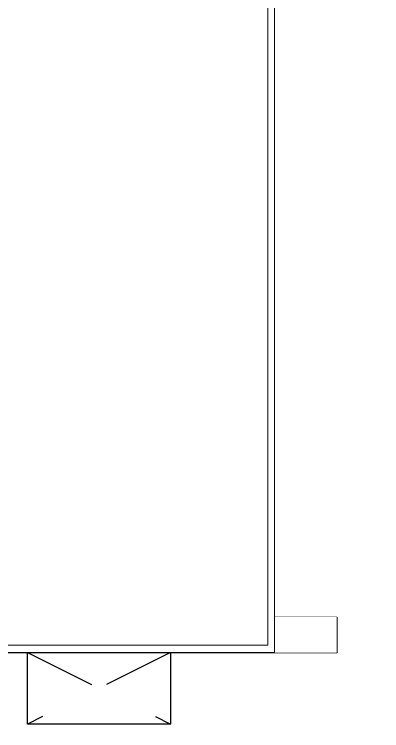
# Model space of a CAD drawing. Header units: millimetres. Extents: x 2437.6 to 2451.3, y 830.5 to 840.2.
# Drawn here: x 2440.026 to 2440.539, y 831.941 to 832.941 of the extents above; entities that cross this region are included whole.
import ezdxf

# ---------------------------------------------------------------- set-up
doc = ezdxf.new("R2010")
doc.units = ezdxf.units.MM
doc.linetypes.add('DASHED', pattern=[0.75, 0.5, -0.25])

# ---------------------------------------------------------------- blocks, each defined once
blk = doc.blocks.new('G$CF654F5B4')
blk.add_wipeout([(0, 1.4), (0.8992, 1.4), (0.8992, 0), (0, 0)])
at = {"color": 1, "lineweight": 9}
blk.add_lwpolyline([(0.8992, 0), (0.8992, 1.4), (0, 1.4), (0, 0)], dxfattribs=at)
at = {"lineweight": 9}
for points in [[(0.0096, 1.3904), (0.8896, 1.3904), (0.8896, 0.0105), (0.0096, 0.0105)], [(0.8992, 0), (0, 0)], [(0.2528, 0), (0.8992, 0)]]:
    blk.add_lwpolyline(points, close=True, dxfattribs=at)

msp = doc.modelspace()

# ---------------------------------------------------------------- wipeouts: each hides what was drawn before it
at = {"color": 6, "transparency": 33554687}
msp.add_wipeout([(2439.8397, 831.9498), (2442.8011, 831.9498), (2442.8011, 831.9498), (2442.8011, 832.0498), (2442.8011, 832.0498), (2439.8397, 832.0498), (2439.8397, 832.0498)], dxfattribs=at)

# ---------------------------------------------------------------- next in the draw order: wipeouts: each hides what was drawn before it
at = {"color": 3}
msp.add_wipeout([(2440.4011, 833.4497), (2440.4761, 833.4497), (2440.4761, 833.4497), (2440.4761, 831.4622), (2440.4761, 831.4622), (2440.4011, 831.4622), (2440.4011, 831.4622)], dxfattribs=at)

# ---------------------------------------------------------------- next in the draw order: linework, layer by layer
msp.add_lwpolyline([(2439.4011, 832.0993), (2440.4761, 832.0993), (2440.4761, 832.0493), (2439.4011, 832.0493)], close=True, dxfattribs=at)

# ---------------------------------------------------------------- next in the draw order: wipeouts: each hides what was drawn before it
msp.add_wipeout([(2440.4011, 832.7497), (2440.4011, 832.6997), (2441.4761, 832.6997), (2441.4761, 832.7497)], dxfattribs=at)

# ---------------------------------------------------------------- next in the draw order: wipeouts: each hides what was drawn before it
msp.add_wipeout([(2439.4011, 832.0993), (2440.4761, 832.0993), (2440.4761, 832.0493), (2439.4011, 832.0493)], dxfattribs=at)

# ---------------------------------------------------------------- next in the draw order: linework, layer by layer
at = {"color": 6, "transparency": 33554687}
msp.add_lwpolyline([(2440.0442, 832.0498), (2440.2442, 832.0498), (2440.2442, 831.9498), (2440.0442, 831.9498)], close=True, dxfattribs=at)
at = {"color": 8, "linetype": 'DASHED', "ltscale": 0.05}
for points in [[(2440.2442, 832.0498), (2440.0442, 831.9498)], [(2440.0442, 832.0498), (2440.2442, 831.9498)]]:
    msp.add_lwpolyline(points, dxfattribs=at)

# ---------------------------------------------------------------- next in the draw order: block references
msp.add_blockref('G$CF654F5B4', (2439.4901, 832.0497))

doc.saveas('drawing.dxf')
